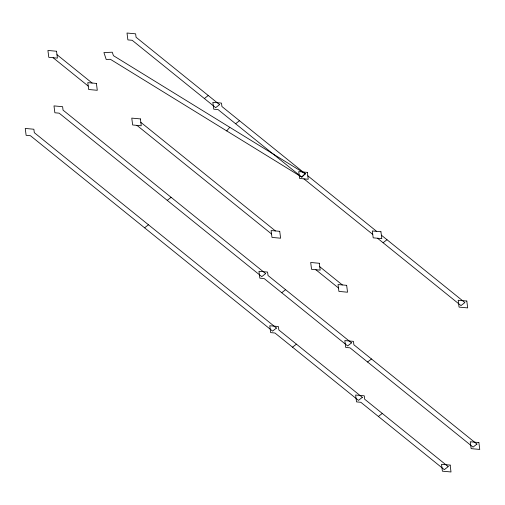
<?xml version="1.0" encoding="UTF-8"?>
<svg xmlns="http://www.w3.org/2000/svg" width="505" height="505" viewBox="0 0 505 505"><rect width="100%" height="100%" fill="white"/><g stroke="black" fill="none" stroke-linecap="round" stroke-linejoin="round"><path stroke-width="0.76" d="M226.72 130.915L229.762 127.285M204.373 98.538L208.249 95.495M235.62 123.75L239.496 120.708M167.243 200.359L171.119 197.322M144.575 227.805L148.451 224.763M281.714 292.73L285.59 289.687M383.106 242.747L386.975 239.711M292.534 347.188L296.41 344.145M367.583 362.009L371.459 358.967M378.397 416.467L382.272 413.431M307.798 175.816L376.629 231.359M381.376 235.191L464.871 302.558L460.996 305.594L377.5 238.227M303.922 178.858L372.753 234.396M56.977 54.685L92.106 83.028M140.826 122.343L275.421 230.936M319.747 266.703L342.346 284.94M53.101 57.721L88.23 86.071M136.95 125.379L271.545 233.979M315.871 269.746L338.47 287.976M305.001 173.606L301.965 177.236L110.387 59.293L106.201 59.47L103.923 52.564L112.28 52.211L113.423 55.664L305.001 173.606M219.555 104.623L215.679 107.66L132.19 40.293L127.879 39.901L127.007 33.027L135.63 33.822L136.066 37.256L219.555 104.623M305.424 173.903L301.548 176.946L218.053 109.579L213.741 109.181L212.87 102.313L221.493 103.102L221.929 106.536L305.424 173.903M265.655 273.596L261.779 276.639L59.173 113.164L54.862 112.773L53.991 105.898L62.614 106.694L63.049 110.128L265.655 273.596M276.469 328.054L272.593 331.097L30.433 135.706L26.121 135.315L25.25 128.44L33.873 129.236L34.308 132.67L276.469 328.054M351.518 342.882L347.642 345.919L264.153 278.552L259.841 278.16L258.97 271.286L267.587 272.081L268.029 275.515L351.518 342.882M362.331 397.34L358.455 400.377L274.966 333.01L270.655 332.618L269.784 325.744L278.406 326.539L278.842 329.973L362.331 397.34M448.2 466.62L444.324 469.663L360.829 402.296L356.524 401.898L355.646 395.03L364.269 395.819L364.705 399.253L448.2 466.62M476.941 444.078L473.065 447.121L350.015 347.838L345.704 347.44L344.833 340.572L353.456 341.361L353.891 344.795L476.941 444.078M56.541 51.251L47.918 50.456L48.789 57.33L57.412 58.119L56.541 51.251M96.417 83.426L87.794 82.637L88.665 89.505L97.288 90.294L96.417 83.426M140.39 118.909L131.767 118.113L132.638 124.981L141.261 125.777L140.39 118.909M307.362 172.382L298.739 171.593L299.61 178.461L308.233 179.256L307.362 172.382M380.94 231.757L372.318 230.962L373.189 237.836L381.812 238.625L380.94 231.757M279.732 231.334L271.109 230.545L271.98 237.413L280.603 238.202L279.732 231.334M319.311 263.269L310.689 262.48L311.56 269.348L320.183 270.137L319.311 263.269M346.657 285.331L338.034 284.542L338.905 291.41L347.528 292.206L346.657 285.331M466.809 301.037L458.187 300.248L459.058 307.116L467.68 307.905L466.809 301.037M478.879 442.557L470.256 441.768L471.127 448.636L479.75 449.431L478.879 442.557M450.138 465.099L441.515 464.31L442.386 471.178L451.009 471.973L450.138 465.099"/></g></svg>
